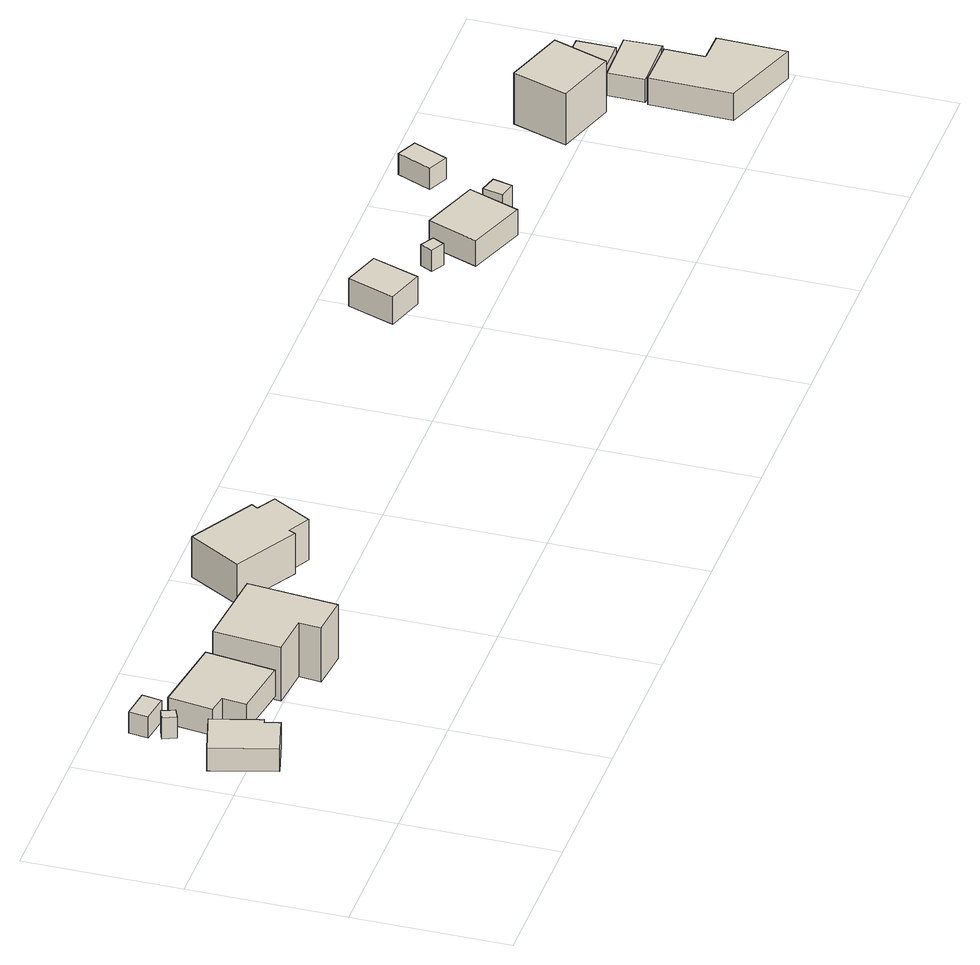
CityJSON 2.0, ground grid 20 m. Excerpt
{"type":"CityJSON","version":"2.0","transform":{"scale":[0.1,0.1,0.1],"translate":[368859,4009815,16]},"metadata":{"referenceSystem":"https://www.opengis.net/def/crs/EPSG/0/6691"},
"CityObjects":{
"building1":{"type":"Building","attributes":{"枝番":1,"利根川水系渡良瀬川洪水浸水想定区域（想定最大規模）.規模":"L2","利根川水系渡良瀬川洪水浸水想定区域（想定最大規模）.浸水ランク":"1","利根川水系渡良瀬川洪水浸水想定区域（想定最大規模）.浸水深":0.22,"利根川水系利根川洪水浸水想定区域（計画規模）.規模":"L1","利根川水系利根川洪水浸水想定区域（計画規模）.浸水ランク":"2","利根川水系利根川洪水浸水想定区域（計画規模）.浸水深":2.53,"利根川水系利根川洪水浸水想定区域（想定最大規模）.規模":"L2","利根川水系利根川洪水浸水想定区域（想定最大規模）.浸水ランク":"3","利根川水系利根川洪水浸水想定区域（想定最大規模）.浸水深":3.66,"usage":"411","measuredHeight":3.5,"BuildingDetails.prefecture":"10","BuildingDetails.city":"10207","BuildingDetails.surveyYear":2016},"geometry":[{"type":"Solid","lod":"1","boundaries":[[[[0,1,2,3,4,5]],[[4,6,7,5]],[[3,8,6,4]],[[2,9,8,3]],[[1,10,9,2]],[[0,11,10,1]],[[5,7,11,0]],[[6,8,9,10,11,7]]]]}]},
"building2":{"type":"Building","attributes":{"枝番":1,"利根川水系利根川洪水浸水想定区域（計画規模）.規模":"L1","利根川水系利根川洪水浸水想定区域（計画規模）.浸水ランク":"2","利根川水系利根川洪水浸水想定区域（計画規模）.浸水深":2.83,"利根川水系利根川洪水浸水想定区域（想定最大規模）.規模":"L2","利根川水系利根川洪水浸水想定区域（想定最大規模）.浸水ランク":"3","利根川水系利根川洪水浸水想定区域（想定最大規模）.浸水深":3.96,"BuildingDetails.prefecture":"10","BuildingDetails.city":"10207"},"geometry":[{"type":"Solid","lod":"1","boundaries":[[[[12,13,14,15]],[[14,16,17,15]],[[13,18,16,14]],[[12,19,18,13]],[[15,17,19,12]],[[16,18,19,17]]]]}]},
"building3":{"type":"Building","attributes":{"枝番":1,"利根川水系渡良瀬川洪水浸水想定区域（想定最大規模）.規模":"L2","利根川水系渡良瀬川洪水浸水想定区域（想定最大規模）.継続時間":15.5,"利根川水系利根川洪水浸水想定区域（計画規模）.規模":"L1","利根川水系利根川洪水浸水想定区域（計画規模）.浸水ランク":"2","利根川水系利根川洪水浸水想定区域（計画規模）.浸水深":2.63,"利根川水系利根川洪水浸水想定区域（想定最大規模）.規模":"L2","利根川水系利根川洪水浸水想定区域（想定最大規模）.浸水ランク":"3","利根川水系利根川洪水浸水想定区域（想定最大規模）.浸水深":3.76,"利根川水系谷田川洪水浸水想定区域（想定最大規模）.規模":"L2","利根川水系谷田川洪水浸水想定区域（想定最大規模）.継続時間":12.5,"BuildingDetails.prefecture":"10","BuildingDetails.city":"10207"},"geometry":[{"type":"Solid","lod":"1","boundaries":[[[[20,21,22,23]],[[22,24,25,23]],[[21,26,24,22]],[[20,27,26,21]],[[23,25,27,20]],[[24,26,27,25]]]]}]},
"building4":{"type":"Building","attributes":{"枝番":1,"利根川水系渡良瀬川洪水浸水想定区域（想定最大規模）.規模":"L2","利根川水系渡良瀬川洪水浸水想定区域（想定最大規模）.浸水ランク":"1","利根川水系渡良瀬川洪水浸水想定区域（想定最大規模）.浸水深":0.12,"利根川水系渡良瀬川洪水浸水想定区域（想定最大規模）.継続時間":7.4,"利根川水系利根川洪水浸水想定区域（計画規模）.規模":"L1","利根川水系利根川洪水浸水想定区域（計画規模）.浸水ランク":"2","利根川水系利根川洪水浸水想定区域（計画規模）.浸水深":2.73,"利根川水系利根川洪水浸水想定区域（想定最大規模）.規模":"L2","利根川水系利根川洪水浸水想定区域（想定最大規模）.浸水ランク":"3","利根川水系利根川洪水浸水想定区域（想定最大規模）.浸水深":3.86,"利根川水系谷田川洪水浸水想定区域（想定最大規模）.規模":"L2","usage":"411","measuredHeight":4.4,"BuildingDetails.prefecture":"10","BuildingDetails.city":"10207","BuildingDetails.surveyYear":2016},"geometry":[{"type":"Solid","lod":"1","boundaries":[[[[28,29,30,31,32,33]],[[32,34,35,33]],[[31,36,34,32]],[[30,37,36,31]],[[29,38,37,30]],[[28,39,38,29]],[[33,35,39,28]],[[34,36,37,38,39,35]]]]}]},
"building5":{"type":"Building","attributes":{"枝番":1,"利根川水系渡良瀬川洪水浸水想定区域（想定最大規模）.規模":"L2","利根川水系渡良瀬川洪水浸水想定区域（想定最大規模）.浸水ランク":"1","利根川水系渡良瀬川洪水浸水想定区域（想定最大規模）.浸水深":0.02,"利根川水系渡良瀬川洪水浸水想定区域（想定最大規模）.継続時間":7.4,"利根川水系利根川洪水浸水想定区域（計画規模）.規模":"L1","利根川水系利根川洪水浸水想定区域（計画規模）.浸水ランク":"2","利根川水系利根川洪水浸水想定区域（計画規模）.浸水深":2.73,"利根川水系利根川洪水浸水想定区域（想定最大規模）.規模":"L2","利根川水系利根川洪水浸水想定区域（想定最大規模）.浸水ランク":"3","利根川水系利根川洪水浸水想定区域（想定最大規模）.浸水深":3.85,"利根川水系谷田川洪水浸水想定区域（想定最大規模）.規模":"L2","利根川水系谷田川洪水浸水想定区域（想定最大規模）.浸水ランク":"1","利根川水系谷田川洪水浸水想定区域（想定最大規模）.浸水深":0.473,"usage":"411","measuredHeight":8.4,"BuildingDetails.prefecture":"10","BuildingDetails.city":"10207","BuildingDetails.surveyYear":2016},"geometry":[{"type":"Solid","lod":"1","boundaries":[[[[40,41,42,43,44,45]],[[44,46,47,45]],[[43,48,46,44]],[[42,49,48,43]],[[41,50,49,42]],[[40,51,50,41]],[[45,47,51,40]],[[46,48,49,50,51,47]]]]}]},
"building6":{"type":"Building","attributes":{"枝番":1,"利根川水系渡良瀬川洪水浸水想定区域（想定最大規模）.規模":"L2","利根川水系渡良瀬川洪水浸水想定区域（想定最大規模）.浸水ランク":"2","利根川水系渡良瀬川洪水浸水想定区域（想定最大規模）.浸水深":1.41,"利根川水系渡良瀬川洪水浸水想定区域（想定最大規模）.継続時間":22.5,"利根川水系利根川洪水浸水想定区域（計画規模）.規模":"L1","利根川水系利根川洪水浸水想定区域（計画規模）.浸水ランク":"3","利根川水系利根川洪水浸水想定区域（計画規模）.浸水深":4.12,"利根川水系利根川洪水浸水想定区域（想定最大規模）.規模":"L2","利根川水系利根川洪水浸水想定区域（想定最大規模）.浸水ランク":"4","利根川水系利根川洪水浸水想定区域（想定最大規模）.浸水深":5.24,"利根川水系谷田川洪水浸水想定区域（想定最大規模）.規模":"L2","利根川水系谷田川洪水浸水想定区域（想定最大規模）.浸水ランク":"2","利根川水系谷田川洪水浸水想定区域（想定最大規模）.浸水深":1.07,"利根川水系谷田川洪水浸水想定区域（想定最大規模）.継続時間":23.1,"usage":"411","measuredHeight":7.1,"BuildingDetails.prefecture":"10","BuildingDetails.city":"10207","BuildingDetails.surveyYear":2016},"geometry":[{"type":"Solid","lod":"1","boundaries":[[[[52,53,54,55,56,57,58,59]],[[58,60,61,59]],[[57,62,60,58]],[[56,63,62,57]],[[55,64,63,56]],[[54,65,64,55]],[[53,66,65,54]],[[52,67,66,53]],[[59,61,67,52]],[[60,62,63,64,65,66,67,61]]]]}]},
"building7":{"type":"Building","attributes":{"枝番":1,"利根川水系渡良瀬川洪水浸水想定区域（想定最大規模）.規模":"L2","利根川水系渡良瀬川洪水浸水想定区域（想定最大規模）.浸水ランク":"2","利根川水系渡良瀬川洪水浸水想定区域（想定最大規模）.浸水深":1.02,"利根川水系渡良瀬川洪水浸水想定区域（想定最大規模）.継続時間":19.7,"利根川水系利根川洪水浸水想定区域（計画規模）.規模":"L1","利根川水系利根川洪水浸水想定区域（計画規模）.浸水ランク":"3","利根川水系利根川洪水浸水想定区域（計画規模）.浸水深":3.72,"利根川水系利根川洪水浸水想定区域（想定最大規模）.規模":"L2","利根川水系利根川洪水浸水想定区域（想定最大規模）.浸水ランク":"3","利根川水系利根川洪水浸水想定区域（想定最大規模）.浸水深":4.83,"利根川水系谷田川洪水浸水想定区域（計画規模）.規模":"L1","利根川水系谷田川洪水浸水想定区域（想定最大規模）.規模":"L2","利根川水系谷田川洪水浸水想定区域（想定最大規模）.浸水ランク":"2","利根川水系谷田川洪水浸水想定区域（想定最大規模）.浸水深":0.673,"利根川水系谷田川洪水浸水想定区域（想定最大規模）.継続時間":21.3,"usage":"411","measuredHeight":4.4,"BuildingDetails.prefecture":"10","BuildingDetails.city":"10207","BuildingDetails.surveyYear":2016},"geometry":[{"type":"Solid","lod":"1","boundaries":[[[[68,69,70,71]],[[70,72,73,71]],[[69,74,72,70]],[[68,75,74,69]],[[71,73,75,68]],[[72,74,75,73]]]]}]},
"building8":{"type":"Building","attributes":{"枝番":1,"利根川水系渡良瀬川洪水浸水想定区域（想定最大規模）.規模":"L2","利根川水系渡良瀬川洪水浸水想定区域（想定最大規模）.浸水ランク":"2","利根川水系渡良瀬川洪水浸水想定区域（想定最大規模）.浸水深":1.52,"利根川水系渡良瀬川洪水浸水想定区域（想定最大規模）.継続時間":19.7,"利根川水系利根川洪水浸水想定区域（計画規模）.規模":"L1","利根川水系利根川洪水浸水想定区域（計画規模）.浸水ランク":"3","利根川水系利根川洪水浸水想定区域（計画規模）.浸水深":4.22,"利根川水系利根川洪水浸水想定区域（想定最大規模）.規模":"L2","利根川水系利根川洪水浸水想定区域（想定最大規模）.浸水ランク":"4","利根川水系利根川洪水浸水想定区域（想定最大規模）.浸水深":5.33,"利根川水系谷田川洪水浸水想定区域（計画規模）.規模":"L1","利根川水系谷田川洪水浸水想定区域（想定最大規模）.規模":"L2","利根川水系谷田川洪水浸水想定区域（想定最大規模）.浸水ランク":"2","利根川水系谷田川洪水浸水想定区域（想定最大規模）.浸水深":1.17,"利根川水系谷田川洪水浸水想定区域（想定最大規模）.継続時間":21.3,"usage":"411","BuildingDetails.prefecture":"10","BuildingDetails.city":"10207","BuildingDetails.surveyYear":2016},"geometry":[{"type":"Solid","lod":"1","boundaries":[[[[76,77,78,79]],[[78,80,81,79]],[[77,82,80,78]],[[76,83,82,77]],[[79,81,83,76]],[[80,82,83,81]]]]}]},
"building9":{"type":"Building","attributes":{"枝番":1,"利根川水系渡良瀬川洪水浸水想定区域（想定最大規模）.規模":"L2","利根川水系渡良瀬川洪水浸水想定区域（想定最大規模）.浸水ランク":"2","利根川水系渡良瀬川洪水浸水想定区域（想定最大規模）.浸水深":1.52,"利根川水系渡良瀬川洪水浸水想定区域（想定最大規模）.継続時間":24.2,"利根川水系利根川洪水浸水想定区域（計画規模）.規模":"L1","利根川水系利根川洪水浸水想定区域（計画規模）.浸水ランク":"3","利根川水系利根川洪水浸水想定区域（計画規模）.浸水深":4.22,"利根川水系利根川洪水浸水想定区域（想定最大規模）.規模":"L2","利根川水系利根川洪水浸水想定区域（想定最大規模）.浸水ランク":"4","利根川水系利根川洪水浸水想定区域（想定最大規模）.浸水深":5.33,"利根川水系谷田川洪水浸水想定区域（計画規模）.規模":"L1","利根川水系谷田川洪水浸水想定区域（計画規模）.浸水ランク":"1","利根川水系谷田川洪水浸水想定区域（計画規模）.浸水深":0.412,"利根川水系谷田川洪水浸水想定区域（想定最大規模）.規模":"L2","利根川水系谷田川洪水浸水想定区域（想定最大規模）.浸水ランク":"2","利根川水系谷田川洪水浸水想定区域（想定最大規模）.浸水深":1.17,"利根川水系谷田川洪水浸水想定区域（想定最大規模）.継続時間":24.1,"usage":"411","measuredHeight":4.1,"BuildingDetails.prefecture":"10","BuildingDetails.city":"10207","BuildingDetails.surveyYear":2016},"geometry":[{"type":"Solid","lod":"1","boundaries":[[[[84,85,86,87]],[[86,88,89,87]],[[85,90,88,86]],[[84,91,90,85]],[[87,89,91,84]],[[88,90,91,89]]]]}]},
"building10":{"type":"Building","attributes":{"枝番":1,"利根川水系渡良瀬川洪水浸水想定区域（想定最大規模）.規模":"L2","利根川水系渡良瀬川洪水浸水想定区域（想定最大規模）.浸水ランク":"2","利根川水系渡良瀬川洪水浸水想定区域（想定最大規模）.浸水深":1.51,"利根川水系渡良瀬川洪水浸水想定区域（想定最大規模）.継続時間":63.9,"利根川水系利根川洪水浸水想定区域（計画規模）.規模":"L1","利根川水系利根川洪水浸水想定区域（計画規模）.浸水ランク":"3","利根川水系利根川洪水浸水想定区域（計画規模）.浸水深":4.22,"利根川水系利根川洪水浸水想定区域（想定最大規模）.規模":"L2","利根川水系利根川洪水浸水想定区域（想定最大規模）.浸水ランク":"4","利根川水系利根川洪水浸水想定区域（想定最大規模）.浸水深":5.32,"利根川水系谷田川洪水浸水想定区域（計画規模）.規模":"L1","利根川水系谷田川洪水浸水想定区域（計画規模）.浸水ランク":"1","利根川水系谷田川洪水浸水想定区域（計画規模）.浸水深":0.212,"利根川水系谷田川洪水浸水想定区域（計画規模）.継続時間":2.48,"利根川水系谷田川洪水浸水想定区域（想定最大規模）.規模":"L2","利根川水系谷田川洪水浸水想定区域（想定最大規模）.浸水ランク":"2","利根川水系谷田川洪水浸水想定区域（想定最大規模）.浸水深":1.17,"利根川水系谷田川洪水浸水想定区域（想定最大規模）.継続時間":29,"usage":"411","BuildingDetails.prefecture":"10","BuildingDetails.city":"10207","BuildingDetails.surveyYear":2016},"geometry":[{"type":"Solid","lod":"1","boundaries":[[[[92,93,94,95]],[[94,96,97,95]],[[93,98,96,94]],[[92,99,98,93]],[[95,97,99,92]],[[96,98,99,97]]]]}]},
"building11":{"type":"Building","attributes":{"枝番":1,"利根川水系渡良瀬川洪水浸水想定区域（想定最大規模）.規模":"L2","利根川水系渡良瀬川洪水浸水想定区域（想定最大規模）.浸水ランク":"2","利根川水系渡良瀬川洪水浸水想定区域（想定最大規模）.浸水深":1.51,"利根川水系渡良瀬川洪水浸水想定区域（想定最大規模）.継続時間":25.8,"利根川水系利根川洪水浸水想定区域（計画規模）.規模":"L1","利根川水系利根川洪水浸水想定区域（計画規模）.浸水ランク":"3","利根川水系利根川洪水浸水想定区域（計画規模）.浸水深":4.22,"利根川水系利根川洪水浸水想定区域（想定最大規模）.規模":"L2","利根川水系利根川洪水浸水想定区域（想定最大規模）.浸水ランク":"4","利根川水系利根川洪水浸水想定区域（想定最大規模）.浸水深":5.32,"利根川水系谷田川洪水浸水想定区域（計画規模）.規模":"L1","利根川水系谷田川洪水浸水想定区域（計画規模）.浸水ランク":"1","利根川水系谷田川洪水浸水想定区域（計画規模）.浸水深":0.212,"利根川水系谷田川洪水浸水想定区域（想定最大規模）.規模":"L2","利根川水系谷田川洪水浸水想定区域（想定最大規模）.浸水ランク":"2","利根川水系谷田川洪水浸水想定区域（想定最大規模）.浸水深":1.17,"利根川水系谷田川洪水浸水想定区域（想定最大規模）.継続時間":24.9,"BuildingDetails.prefecture":"10","BuildingDetails.city":"10207"},"geometry":[{"type":"Solid","lod":"1","boundaries":[[[[100,101,102,103]],[[102,104,105,103]],[[101,106,104,102]],[[100,107,106,101]],[[103,105,107,100]],[[104,106,107,105]]]]}]},
"building12":{"type":"Building","attributes":{"枝番":1,"利根川水系渡良瀬川洪水浸水想定区域（想定最大規模）.規模":"L2","利根川水系渡良瀬川洪水浸水想定区域（想定最大規模）.浸水ランク":"2","利根川水系渡良瀬川洪水浸水想定区域（想定最大規模）.浸水深":1.52,"利根川水系渡良瀬川洪水浸水想定区域（想定最大規模）.継続時間":63.9,"利根川水系利根川洪水浸水想定区域（計画規模）.規模":"L1","利根川水系利根川洪水浸水想定区域（計画規模）.浸水ランク":"3","利根川水系利根川洪水浸水想定区域（計画規模）.浸水深":4.22,"利根川水系利根川洪水浸水想定区域（想定最大規模）.規模":"L2","利根川水系利根川洪水浸水想定区域（想定最大規模）.浸水ランク":"4","利根川水系利根川洪水浸水想定区域（想定最大規模）.浸水深":5.33,"利根川水系谷田川洪水浸水想定区域（計画規模）.規模":"L1","利根川水系谷田川洪水浸水想定区域（計画規模）.浸水ランク":"1","利根川水系谷田川洪水浸水想定区域（計画規模）.浸水深":0.212,"利根川水系谷田川洪水浸水想定区域（計画規模）.継続時間":2.48,"利根川水系谷田川洪水浸水想定区域（想定最大規模）.規模":"L2","利根川水系谷田川洪水浸水想定区域（想定最大規模）.浸水ランク":"2","利根川水系谷田川洪水浸水想定区域（想定最大規模）.浸水深":1.17,"利根川水系谷田川洪水浸水想定区域（想定最大規模）.継続時間":29,"usage":"402","measuredHeight":7.9,"BuildingDetails.prefecture":"10","BuildingDetails.city":"10207","BuildingDetails.surveyYear":2016},"geometry":[{"type":"Solid","lod":"1","boundaries":[[[[108,109,110,111]],[[110,112,113,111]],[[109,114,112,110]],[[108,115,114,109]],[[111,113,115,108]],[[112,114,115,113]]]]}]},
"building13":{"type":"Building","attributes":{"枝番":1,"利根川水系渡良瀬川洪水浸水想定区域（想定最大規模）.規模":"L2","利根川水系渡良瀬川洪水浸水想定区域（想定最大規模）.浸水ランク":"2","利根川水系渡良瀬川洪水浸水想定区域（想定最大規模）.浸水深":0.51,"利根川水系渡良瀬川洪水浸水想定区域（想定最大規模）.継続時間":32.8,"利根川水系利根川洪水浸水想定区域（計画規模）.規模":"L1","利根川水系利根川洪水浸水想定区域（計画規模）.浸水ランク":"3","利根川水系利根川洪水浸水想定区域（計画規模）.浸水深":3.22,"利根川水系利根川洪水浸水想定区域（想定最大規模）.規模":"L2","利根川水系利根川洪水浸水想定区域（想定最大規模）.浸水ランク":"3","利根川水系利根川洪水浸水想定区域（想定最大規模）.浸水深":4.32,"利根川水系谷田川洪水浸水想定区域（計画規模）.規模":"L1","利根川水系谷田川洪水浸水想定区域（計画規模）.浸水ランク":"2","利根川水系谷田川洪水浸水想定区域（計画規模）.浸水深":0.612,"利根川水系谷田川洪水浸水想定区域（計画規模）.継続時間":1.33,"利根川水系谷田川洪水浸水想定区域（想定最大規模）.規模":"L2","利根川水系谷田川洪水浸水想定区域（想定最大規模）.浸水ランク":"1","利根川水系谷田川洪水浸水想定区域（想定最大規模）.浸水深":0.173,"利根川水系谷田川洪水浸水想定区域（想定最大規模）.継続時間":27.6,"usage":"441","measuredHeight":4.8,"BuildingDetails.prefecture":"10","BuildingDetails.city":"10207","BuildingDetails.surveyYear":2016},"geometry":[{"type":"Solid","lod":"1","boundaries":[[[[116,117,118,119,120,121]],[[120,122,123,121]],[[119,124,122,120]],[[118,125,124,119]],[[117,126,125,118]],[[116,127,126,117]],[[121,123,127,116]],[[122,124,125,126,127,123]]]]}]},
"building14":{"type":"Building","attributes":{"枝番":1,"利根川水系渡良瀬川洪水浸水想定区域（想定最大規模）.規模":"L2","利根川水系渡良瀬川洪水浸水想定区域（想定最大規模）.浸水ランク":"2","利根川水系渡良瀬川洪水浸水想定区域（想定最大規模）.浸水深":1.61,"利根川水系渡良瀬川洪水浸水想定区域（想定最大規模）.継続時間":32.8,"利根川水系利根川洪水浸水想定区域（計画規模）.規模":"L1","利根川水系利根川洪水浸水想定区域（計画規模）.浸水ランク":"3","利根川水系利根川洪水浸水想定区域（計画規模）.浸水深":4.32,"利根川水系利根川洪水浸水想定区域（想定最大規模）.規模":"L2","利根川水系利根川洪水浸水想定区域（想定最大規模）.浸水ランク":"4","利根川水系利根川洪水浸水想定区域（想定最大規模）.浸水深":5.42,"利根川水系谷田川洪水浸水想定区域（計画規模）.規模":"L1","利根川水系谷田川洪水浸水想定区域（計画規模）.浸水ランク":"1","利根川水系谷田川洪水浸水想定区域（計画規模）.浸水深":0.312,"利根川水系谷田川洪水浸水想定区域（計画規模）.継続時間":1.33,"利根川水系谷田川洪水浸水想定区域（想定最大規模）.規模":"L2","利根川水系谷田川洪水浸水想定区域（想定最大規模）.浸水ランク":"2","利根川水系谷田川洪水浸水想定区域（想定最大規模）.浸水深":1.27,"利根川水系谷田川洪水浸水想定区域（想定最大規模）.継続時間":27.6,"measuredHeight":3.7,"BuildingDetails.prefecture":"10","BuildingDetails.city":"10207"},"geometry":[{"type":"Solid","lod":"1","boundaries":[[[[128,129,130,131,132,133]],[[132,134,135,133]],[[131,136,134,132]],[[130,137,136,131]],[[129,138,137,130]],[[128,139,138,129]],[[133,135,139,128]],[[134,136,137,138,139,135]]]]}]},
"building15":{"type":"Building","attributes":{"枝番":1,"利根川水系渡良瀬川洪水浸水想定区域（想定最大規模）.規模":"L2","利根川水系渡良瀬川洪水浸水想定区域（想定最大規模）.浸水ランク":"2","利根川水系渡良瀬川洪水浸水想定区域（想定最大規模）.浸水深":1.61,"利根川水系渡良瀬川洪水浸水想定区域（想定最大規模）.継続時間":32.8,"利根川水系利根川洪水浸水想定区域（計画規模）.規模":"L1","利根川水系利根川洪水浸水想定区域（計画規模）.浸水ランク":"3","利根川水系利根川洪水浸水想定区域（計画規模）.浸水深":4.32,"利根川水系利根川洪水浸水想定区域（想定最大規模）.規模":"L2","利根川水系利根川洪水浸水想定区域（想定最大規模）.浸水ランク":"4","利根川水系利根川洪水浸水想定区域（想定最大規模）.浸水深":5.42,"利根川水系谷田川洪水浸水想定区域（計画規模）.規模":"L1","利根川水系谷田川洪水浸水想定区域（計画規模）.浸水ランク":"1","利根川水系谷田川洪水浸水想定区域（計画規模）.浸水深":0.312,"利根川水系谷田川洪水浸水想定区域（計画規模）.継続時間":1.33,"利根川水系谷田川洪水浸水想定区域（想定最大規模）.規模":"L2","利根川水系谷田川洪水浸水想定区域（想定最大規模）.浸水ランク":"2","利根川水系谷田川洪水浸水想定区域（想定最大規模）.浸水深":1.27,"利根川水系谷田川洪水浸水想定区域（想定最大規模）.継続時間":27.6,"BuildingDetails.prefecture":"10","BuildingDetails.city":"10207"},"geometry":[{"type":"Solid","lod":"1","boundaries":[[[[140,141,142,143]],[[142,144,145,143]],[[141,146,144,142]],[[140,147,146,141]],[[143,145,147,140]],[[144,146,147,145]]]]}]}
},
"vertices":[
[7,235,28],[65,251,28],[82,188,28],[77,186,28],[82,167,28],[30,153,28],[82,167,60],[30,153,60],[77,186,60],[82,188,60],[65,251,60],[7,235,60],
[50,303,31],[64,308,31],[70,292,31],[57,286,31],[70,292,61],[57,286,61],[64,308,61],[50,303,61],
[50,319,29],[53,344,29],[91,339,29],[87,314,29],[91,339,59],[87,314,59],[53,344,59],[50,319,59],
[99,214,28],[103,245,28],[78,249,28],[86,306,28],[188,291,28],[176,203,28],[188,291,65],[176,203,65],[86,306,65],[78,249,65],[103,245,65],[99,214,65],
[239,166,14],[242,194,14],[188,199,14],[196,285,14],[302,275,14],[291,161,14],[302,275,90],[291,161,90],[196,285,90],[188,199,90],[242,194,90],[239,166,90],
[449,268,12],[445,260,12],[365,306,12],[404,373,12],[487,325,12],[482,317,12],[506,303,12],[477,253,12],[506,303,69],[477,253,69],[482,317,69],[487,325,69],[404,373,69],[365,306,69],[445,260,69],[449,268,69],
[961,297,16],[982,357,16],[1030,341,16],[1009,281,16],[1030,341,55],[1009,281,55],[982,357,55],[961,297,55],
[1079,285,15],[1087,301,15],[1104,291,15],[1096,276,15],[1104,291,45],[1096,276,45],[1087,301,45],[1079,285,45],
[1107,240,13],[1131,304,13],[1206,277,13],[1182,212,13],[1206,277,49],[1182,212,49],[1131,304,49],[1107,240,49],
[1218,241,10],[1224,267,10],[1246,261,10],[1240,236,10],[1246,261,40],[1240,236,40],[1224,267,40],[1218,241,40],
[1243,337,12],[1262,381,12],[1288,369,12],[1269,325,12],[1288,369,42],[1269,325,42],[1262,381,42],[1243,337,42],
[1375,212,13],[1399,282,13],[1477,256,13],[1453,186,13],[1477,256,85],[1453,186,85],[1399,282,85],[1375,212,85],
[1492,43,4],[1494,148,4],[1556,147,4],[1555,96,4],[1595,95,4],[1593,7,4],[1595,95,42],[1593,7,42],[1555,96,42],[1556,147,42],[1494,148,42],[1492,43,42],
[1488,196,11],[1559,197,11],[1560,150,11],[1554,150,11],[1493,149,11],[1488,149,11],[1493,149,43],[1488,149,43],[1554,150,43],[1560,150,43],[1559,197,43],[1488,196,43],
[1491,249,14],[1540,249,14],[1540,200,14],[1491,200,14],[1540,200,44],[1491,200,44],[1540,249,44],[1491,249,44]
]}
